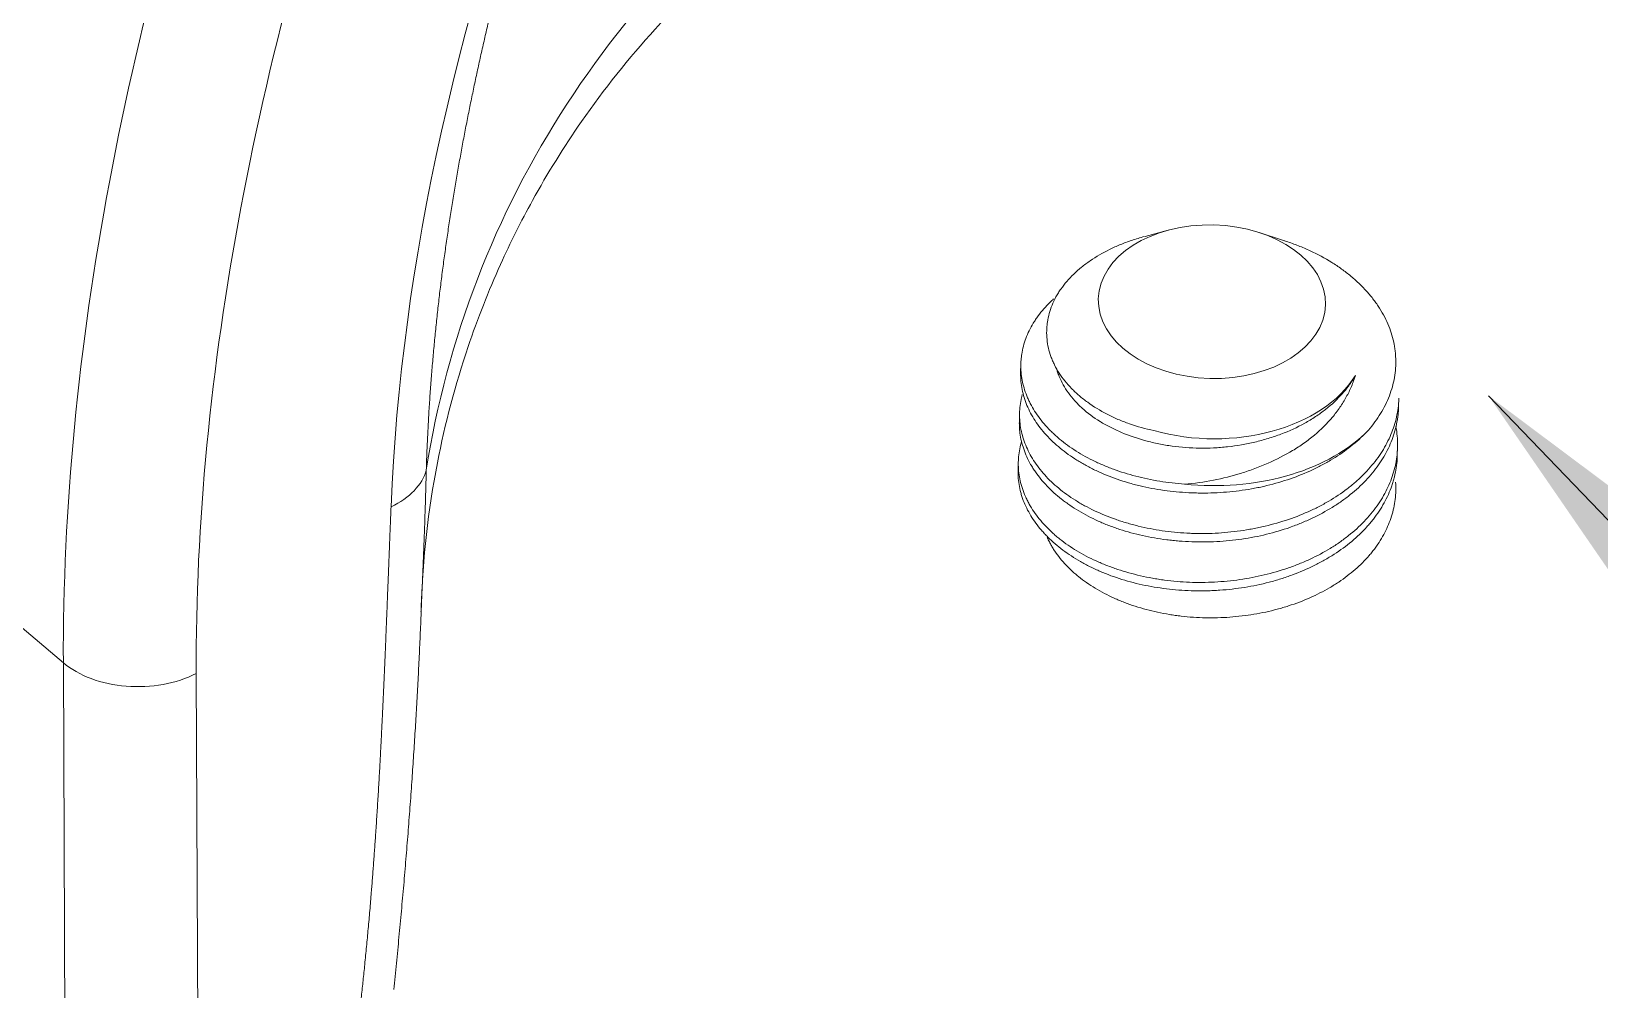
# Model space of a CAD drawing. Extents: x 10170 to 11010, y -16669 to -16075.
# Drawn here: x 10535.76 to 10547.35, y -16309.96 to -16302.88 of the extents above; entities that cross this region are included whole.
import ezdxf

# ---------------------------------------------------------------- set-up
doc = ezdxf.new("R2010")
doc.units = 0
doc.header["$MEASUREMENT"] = 0
doc.linetypes.add('HIDDEN2', pattern=[4.7625, 3.175, -1.5875])
doc.layers.get('0').update_dxf_attribs({"linetype": 'CONTINUOUS'})
doc.layers.add('1', color=4, linetype='HIDDEN2', lineweight=13)
doc.styles.add('ROMANS', font='Gulim.ttf')
doc.dimstyles.new('STANDARD$7', dxfattribs={"dimtxt": 3.5, "dimasz": 2.5, "dimexe": 0.3, "dimexo": 0.5, "dimgap": 0.8, "dimtad": 3, "dimlfac": 0.5, "dimdsep": 46, "dimtxsty": 'ROMANS', "dimcen": 0, "dimclrd": 2, "dimclre": 2, "dimclrt": 4, "dimadec": 0, "dimazin": 0, "dimtfac": 1, "dimtmove": 0, "dimatfit": 3, "dimfxl": 0, "dimtolj": 1, "dimarcsym": 0})

msp = doc.modelspace()

# ---------------------------------------------------------------- linework, layer by layer
at = {"layer": '1', "color": 1, "linetype": 'Continuous', "lineweight": 13}
for p, q in [((10535.9938, -16307.54118), (10524.83977, -16298.13214)), ((10536.16327, -16346.62485), (10535.9938, -16307.54118)), ((10536.97593, -16307.6202), (10537.1454, -16346.70387))]:
    msp.add_line(p, q, dxfattribs=at)
at = {"layer": '1', "color": 7, "linetype": 'Continuous', "lineweight": 18}
for p, q in [((10544.16193, -16304.34521), (10543.99047, -16304.39108)), ((10545.02106, -16304.423), (10544.8354, -16304.36279)), ((10543.07263, -16305.33325), (10543.071, -16305.3956)), ((10545.86534, -16305.64914), (10545.86696, -16305.58686)), ((10543.0632, -16305.69428), (10543.06158, -16305.75667)), ((10545.85591, -16306.01045), (10545.85753, -16305.94804)), ((10543.05377, -16306.05569), (10543.05215, -16306.11791))]:
    msp.add_line(p, q, dxfattribs=at)
at = {"layer": '1', "color": 1, "linetype": 'Continuous', "lineweight": 13}
for centre, major_axis, ratio, start_param, end_param in [((10553.69395, -16298.48959), (-14.44316, -17.12178), 0.59760843, 5.26953221, 5.67095794), ((10554.12296, -16298.85148), (13.99181, 16.58672), 0.59760843, 2.12793956, 2.52936529), ((10537.98751, -16306.02623), (-0.69942, 0.02844), 0.63532352, 2.25668342, 2.99714438), ((10536.54693, -16307.25831), (-0.69999, -0.00304), 0.65615933, 0.65683229, 2.22762862)]:
    msp.add_ellipse(centre, major_axis=major_axis, ratio=ratio, start_param=start_param, end_param=end_param, dxfattribs=at)
at = {"layer": '1', "color": 7, "linetype": 'Continuous', "lineweight": 18}
for centre, major_axis, ratio, start_param, end_param in [((10545.57241, -16307.03946), (-6.47129, -2.66878), 0.97590685, 4.90345905, 5.74860558), ((10544.47904, -16305.10581), (-1.15461, 0.03014), 0.67548695, 1.21335808, 2.76856671), ((10544.47433, -16305.2864), (1.39952, -0.03653), 0.67548695, 4.59317939, 5.68251253)]:
    msp.add_ellipse(centre, major_axis=major_axis, ratio=ratio, start_param=start_param, end_param=end_param, dxfattribs=at)
msp.add_ellipse((10544.4851, -16304.87362), major_axis=(-0.83971, 0.02192), ratio=0.67548695, dxfattribs=at)
at = {"layer": '1', "color": 1, "linetype": 'Continuous', "lineweight": 13}
msp.add_open_spline([(10538.41651, -16306.38812), (10538.48912, -16304.60252), (10538.91464, -16302.67464), (10539.6888, -16300.69583)], degree=3, dxfattribs=at)
at = {"layer": '1', "color": 7, "linetype": 'Continuous', "lineweight": 18}
for points, degree, knots in [([(10539.75211, -16300.68851), (10539.74682, -16300.70406), (10539.73623, -16300.73526), (10539.72044, -16300.78213), (10539.70466, -16300.82923), (10539.68891, -16300.87656), (10539.67318, -16300.9241), (10539.65748, -16300.97187), (10539.64181, -16301.01986), (10539.62617, -16301.06808), (10539.61057, -16301.11651), (10539.595, -16301.16517), (10539.57947, -16301.21405), (10539.56398, -16301.26315), (10539.54854, -16301.31247), (10539.53314, -16301.36202), (10539.51778, -16301.41178), (10539.50248, -16301.46176), (10539.48723, -16301.51196), (10539.47203, -16301.56239), (10539.45689, -16301.61303), (10539.44181, -16301.66389), (10539.42678, -16301.71497), (10539.41182, -16301.76626), (10539.39693, -16301.81778), (10539.38211, -16301.86951), (10539.36735, -16301.92145), (10539.35267, -16301.97362), (10539.33806, -16302.026), (10539.32353, -16302.07859), (10539.30908, -16302.1314), (10539.29472, -16302.18442), (10539.28044, -16302.23766), (10539.26624, -16302.29111), (10539.25214, -16302.34478), (10539.23813, -16302.39865), (10539.22422, -16302.45274), (10539.2104, -16302.50703), (10539.19669, -16302.56154), (10539.18308, -16302.61626), (10539.16958, -16302.67118), (10539.15619, -16302.72632), (10539.14291, -16302.78166), (10539.12974, -16302.83721), (10539.11669, -16302.89296), (10539.10376, -16302.94892), (10539.09096, -16303.00509), (10539.07828, -16303.06145), (10539.06574, -16303.11803), (10539.05332, -16303.1748), (10539.04104, -16303.23177), (10539.0289, -16303.28895), (10539.0169, -16303.34632), (10539.00504, -16303.4039), (10538.99334, -16303.46167), (10538.98178, -16303.51964), (10538.97038, -16303.57781), (10538.95913, -16303.63617), (10538.94804, -16303.69473), (10538.93712, -16303.75347), (10538.92636, -16303.81242), (10538.91577, -16303.87155), (10538.90536, -16303.93087), (10538.89512, -16303.99039), (10538.88506, -16304.05009), (10538.87519, -16304.10998), (10538.8655, -16304.17006), (10538.856, -16304.23032), (10538.84669, -16304.29076), (10538.83758, -16304.35139), (10538.82867, -16304.4122), (10538.81996, -16304.4732), (10538.81146, -16304.53437), (10538.80317, -16304.59572), (10538.79509, -16304.65725), (10538.78724, -16304.71895), (10538.7796, -16304.78083), (10538.77219, -16304.84289), (10538.765, -16304.90511), (10538.75805, -16304.96751), (10538.75133, -16305.03008), (10538.74486, -16305.09282), (10538.73863, -16305.15572), (10538.73264, -16305.21879), (10538.72691, -16305.28203), (10538.72143, -16305.34543), (10538.7162, -16305.40899), (10538.71125, -16305.47271), (10538.70655, -16305.53659), (10538.70213, -16305.60063), (10538.69799, -16305.66483), (10538.69412, -16305.72918), (10538.69053, -16305.79369), (10538.68723, -16305.85835), (10538.68422, -16305.92316), (10538.68152, -16305.98812), (10538.67908, -16306.05323), (10538.67772, -16306.09661), (10538.67704, -16306.11834)], 3, [0, 0, 0, 0, 0.00812484, 0.01629388, 0.0245072, 0.0327649, 0.04106708, 0.04941383, 0.05780524, 0.0662414, 0.07472242, 0.08324838, 0.0918194, 0.10043556, 0.10909696, 0.11780371, 0.12655592, 0.13535367, 0.14419708, 0.15308625, 0.16202129, 0.17100231, 0.18002942, 0.18910272, 0.19822234, 0.20738838, 0.21660097, 0.22586021, 0.23516624, 0.24451916, 0.25391912, 0.26336622, 0.2728606, 0.28240239, 0.29199172, 0.30162872, 0.31131353, 0.32104628, 0.33082713, 0.34065621, 0.35053367, 0.36045966, 0.37043433, 0.38045782, 0.39053032, 0.40065196, 0.41082291, 0.42104335, 0.43131343, 0.44163334, 0.45200324, 0.46242332, 0.47289376, 0.48341475, 0.49398648, 0.50460913, 0.51528292, 0.52600803, 0.53678468, 0.54761307, 0.55849342, 0.56942594, 0.58041087, 0.59144842, 0.60253883, 0.61368233, 0.62487916, 0.63612958, 0.64743382, 0.65879215, 0.67020482, 0.68167211, 0.69319428, 0.7047716, 0.71640437, 0.72809287, 0.73983739, 0.75163823, 0.7634957, 0.77541011, 0.78738178, 0.79941102, 0.81149817, 0.82364357, 0.83584756, 0.84811049, 0.86043271, 0.8728146, 0.88525651, 0.89775884, 0.91032196, 0.92294626, 0.93563216, 0.94838005, 0.96119035, 0.97406349, 0.98699989, 1, 1, 1, 1]), ([(10538.64007, -16307.13106), (10538.65118, -16306.77015), (10538.72324, -16306.12174), (10538.94802, -16305.27331), (10539.20249, -16304.62872), (10539.48054, -16304.07433), (10539.84863, -16303.482), (10540.39685, -16302.79483), (10541.18294, -16302.06387), (10541.82278, -16301.65284), (10542.19286, -16301.46335)], 3, [0, 0, 0, 0, 0.14979544, 0.27365272, 0.36524291, 0.44017464, 0.53835824, 0.66347703, 0.81738568, 1, 1, 1, 1]), ([(10544.056, -16305.82589), (10543.99339, -16305.81266), (10543.93324, -16305.79592), (10543.84669, -16305.76552), (10543.81844, -16305.75452), (10543.77701, -16305.73672), (10543.76333, -16305.73055), (10543.7365, -16305.71789), (10543.72334, -16305.71139), (10543.65876, -16305.67805), (10543.61099, -16305.64875), (10543.54507, -16305.60104), (10543.52405, -16305.5845), (10543.494, -16305.55873), (10543.48423, -16305.54998), (10543.46535, -16305.5323), (10543.45622, -16305.52336), (10543.41213, -16305.47818), (10543.38174, -16305.44046), (10543.34349, -16305.38145), (10543.33197, -16305.36137), (10543.31661, -16305.33061), (10543.3118, -16305.32024), (10543.3029, -16305.29947), (10543.2988, -16305.28906), (10543.28001, -16305.23686), (10543.2704, -16305.19466), (10543.26388, -16305.13084), (10543.26302, -16305.10948), (10543.26376, -16305.07732), (10543.26435, -16305.06656), (10543.26619, -16305.04517), (10543.26744, -16305.03453), (10543.27534, -16304.98158), (10543.28685, -16304.94004), (10543.31182, -16304.87893), (10543.32143, -16304.85876), (10543.33785, -16304.82881), (10543.34367, -16304.81886), (10543.35592, -16304.79916), (10543.36234, -16304.78942), (10543.3959, -16304.74134), (10543.42741, -16304.70471), (10543.48141, -16304.65254), (10543.50054, -16304.63561), (10543.53092, -16304.61093), (10543.54133, -16304.60283), (10543.56273, -16304.58687), (10543.57369, -16304.57903), (10543.62946, -16304.54077), (10543.67745, -16304.51293), (10543.75432, -16304.47523), (10543.78076, -16304.46334), (10543.82167, -16304.44653), (10543.83551, -16304.44111), (10543.86363, -16304.4306), (10543.87792, -16304.42551), (10543.92313, -16304.41021), (10543.95447, -16304.40073), (10543.98635, -16304.39218)], 3, [0, 0, 0, 0, 0.06879944, 0.06879944, 0.10319916, 0.10319916, 0.12039903, 0.12039903, 0.13759889, 0.13759889, 0.20639833, 0.20639833, 0.24079805, 0.24079805, 0.25799791, 0.25799791, 0.27519777, 0.27519777, 0.34399721, 0.34399721, 0.37839694, 0.37839694, 0.3955968, 0.3955968, 0.41279666, 0.41279666, 0.4815961, 0.4815961, 0.51599582, 0.51599582, 0.53319568, 0.53319568, 0.55039554, 0.55039554, 0.61919499, 0.61919499, 0.65359471, 0.65359471, 0.67079457, 0.67079457, 0.68799443, 0.68799443, 0.75679387, 0.75679387, 0.79119359, 0.79119359, 0.80839345, 0.80839345, 0.82559332, 0.82559332, 0.89439276, 0.89439276, 0.92879248, 0.92879248, 0.94599234, 0.94599234, 0.9631922, 0.9631922, 1, 1, 1, 1]), ([(10545.02362, -16304.42383), (10545.02752, -16304.4251), (10545.03141, -16304.42638), (10545.05048, -16304.43271), (10545.06556, -16304.43795), (10545.09555, -16304.44884), (10545.11048, -16304.4545), (10545.1547, -16304.472), (10545.18342, -16304.48434), (10545.26735, -16304.52332), (10545.32037, -16304.55192), (10545.39559, -16304.59877), (10545.41994, -16304.61504), (10545.45536, -16304.64047), (10545.467, -16304.64913), (10545.48975, -16304.66667), (10545.50088, -16304.67556), (10545.55523, -16304.72058), (10545.59472, -16304.75843), (10545.64808, -16304.81791), (10545.66488, -16304.8382), (10545.68858, -16304.86931), (10545.69623, -16304.87979), (10545.71102, -16304.90099), (10545.71817, -16304.91173), (10545.75239, -16304.96563), (10545.77496, -16305.00952), (10545.81082, -16305.09877), (10545.82413, -16305.14415), (10545.83493, -16305.20191), (10545.8368, -16305.21354), (10545.83994, -16305.2368), (10545.84372, -16305.27163), (10545.84481, -16305.30632), (10545.84349, -16305.37553), (10545.83796, -16305.42143), (10545.82264, -16305.48995), (10545.81636, -16305.51275), (10545.80139, -16305.55819), (10545.79279, -16305.58056), (10545.76373, -16305.64669), (10545.74004, -16305.68944), (10545.68404, -16305.77221), (10545.6517, -16305.81221), (10545.61493, -16305.85085)], 3, [0, 0, 0, 0, 0.00530506, 0.00530506, 0.02602787, 0.02602787, 0.04675069, 0.04675069, 0.08819631, 0.08819631, 0.17108755, 0.17108755, 0.21253318, 0.21253318, 0.23325599, 0.23325599, 0.2539788, 0.2539788, 0.33687004, 0.33687004, 0.37831566, 0.37831566, 0.39903848, 0.39903848, 0.41976129, 0.41976129, 0.50265253, 0.50265253, 0.58554378, 0.58554378, 0.60626659, 0.60626659, 0.6269894, 0.66843502, 0.66843502, 0.75132627, 0.75132627, 0.79277189, 0.79277189, 0.83421751, 0.83421751, 0.91710876, 0.91710876, 1, 1, 1, 1]), ([(10543.31467, -16304.85353), (10543.30625, -16304.86113), (10543.29804, -16304.86882), (10543.25689, -16304.9088), (10543.22716, -16304.94264), (10543.19439, -16304.98708), (10543.18806, -16304.99608), (10543.17592, -16305.01415), (10543.15849, -16305.04142), (10543.14334, -16305.06913), (10543.11603, -16305.12513), (10543.10179, -16305.1632), (10543.08645, -16305.22133), (10543.08233, -16305.24088), (10543.07771, -16305.27046), (10543.07642, -16305.28038), (10543.07438, -16305.30017), (10543.07363, -16305.31005), (10543.07116, -16305.35938), (10543.07554, -16305.43787), (10543.09619, -16305.51555), (10543.11434, -16305.5639), (10543.11825, -16305.57357), (10543.12654, -16305.59281), (10543.13093, -16305.60236), (10543.14482, -16305.63083), (10543.15504, -16305.64957), (10543.18849, -16305.70499), (10543.21454, -16305.7409), (10543.25924, -16305.79308), (10543.27508, -16305.81019), (10543.30028, -16305.83541), (10543.30894, -16305.84376), (10543.32668, -16305.86024), (10543.33574, -16305.86836), (10543.382, -16305.90833), (10543.46206, -16305.9684), (10543.55393, -16306.02079), (10543.62739, -16306.05716), (10543.6527, -16306.06882), (10543.70415, -16306.09083), (10543.73035, -16306.10123), (10543.81036, -16306.13063), (10543.86556, -16306.1479), (10543.95116, -16306.17019), (10543.98016, -16306.17702), (10544.03912, -16306.18941), (10544.06915, -16306.19499), (10544.15979, -16306.2096), (10544.22113, -16306.21657), (10544.28338, -16306.22071)], 3, [0, 0, 0, 0, 0.01587703, 0.01587703, 0.08148523, 0.08148523, 0.09788728, 0.09788728, 0.11428933, 0.14709343, 0.14709343, 0.21270162, 0.21270162, 0.24550572, 0.24550572, 0.26190777, 0.26190777, 0.27830982, 0.27830982, 0.34391802, 0.40952622, 0.40952622, 0.42592827, 0.42592827, 0.44233032, 0.44233032, 0.47513442, 0.47513442, 0.54074261, 0.54074261, 0.57354671, 0.57354671, 0.58994876, 0.58994876, 0.60635081, 0.60635081, 0.67195901, 0.73756721, 0.73756721, 0.77037131, 0.77037131, 0.80317541, 0.80317541, 0.8687836, 0.8687836, 0.9015877, 0.9015877, 0.9343918, 0.9343918, 1, 1, 1, 1]), ([(10545.61493, -16305.85085), (10545.57848, -16305.88736), (10545.53902, -16305.92173), (10545.45434, -16305.98652), (10545.40911, -16306.01695), (10545.33688, -16306.05965), (10545.31207, -16306.07339), (10545.27373, -16306.09326), (10545.2608, -16306.09973), (10545.23474, -16306.11235), (10545.22159, -16306.11849), (10545.15531, -16306.14842), (10545.10049, -16306.16983), (10544.98734, -16306.20761), (10544.929, -16306.22397), (10544.85379, -16306.24107), (10544.83864, -16306.24432), (10544.80834, -16306.25044), (10544.7628, -16306.25907), (10544.71701, -16306.26607), (10544.6251, -16306.27798), (10544.56338, -16306.28315), (10544.47014, -16306.28681), (10544.43894, -16306.28734), (10544.39199, -16306.2871), (10544.37629, -16306.28684), (10544.34508, -16306.28598), (10544.32953, -16306.28538), (10544.25209, -16306.28154), (10544.13009, -16306.27001), (10544.01183, -16306.24794), (10543.93911, -16306.23069), (10543.92461, -16306.22706), (10543.89591, -16306.21949), (10543.85328, -16306.20769), (10543.81192, -16306.1945), (10543.73086, -16306.1663), (10543.67901, -16306.1451), (10543.60458, -16306.10981), (10543.58032, -16306.09747), (10543.54479, -16306.07808), (10543.53307, -16306.07146), (10543.51003, -16306.05799), (10543.49872, -16306.05115), (10543.44321, -16306.01641), (10543.36096, -16305.95747), (10543.29158, -16305.89214), (10543.2445, -16305.84068), (10543.22962, -16305.82307), (10543.20196, -16305.78755), (10543.18912, -16305.76956), (10543.15355, -16305.71495), (10543.13372, -16305.67765), (10543.10982, -16305.62032), (10543.10283, -16305.60098), (10543.09084, -16305.56186), (10543.08584, -16305.54203), (10543.07407, -16305.48274), (10543.07015, -16305.44036), (10543.07093, -16305.39814), (10543.07101, -16305.39523)], 3, [0, 0, 0, 0, 0.05242738, 0.05242738, 0.10485477, 0.10485477, 0.13106846, 0.13106846, 0.14417531, 0.14417531, 0.15728215, 0.15728215, 0.20970954, 0.20970954, 0.26213692, 0.26213692, 0.27524377, 0.27524377, 0.28835061, 0.31456431, 0.31456431, 0.36699169, 0.36699169, 0.39320538, 0.39320538, 0.40631223, 0.40631223, 0.41941908, 0.41941908, 0.47184646, 0.52427384, 0.52427384, 0.53738069, 0.53738069, 0.55048754, 0.57670123, 0.57670123, 0.62912861, 0.62912861, 0.6553423, 0.6553423, 0.66844915, 0.66844915, 0.681556, 0.681556, 0.73398338, 0.78641077, 0.78641077, 0.81262446, 0.81262446, 0.83883815, 0.83883815, 0.89126553, 0.89126553, 0.91747923, 0.91747923, 0.94369292, 0.94369292, 0.9961203, 1, 1, 1, 1]), ([(10545.54683, -16305.4181), (10545.53373, -16305.44098), (10545.51922, -16305.46348), (10545.49529, -16305.49669), (10545.48694, -16305.50768), (10545.46953, -16305.52946), (10545.46046, -16305.54025), (10545.41372, -16305.59319), (10545.37161, -16305.63278), (10545.30151, -16305.68801), (10545.27698, -16305.70573), (10545.23841, -16305.73124), (10545.22523, -16305.73958), (10545.19839, -16305.75583), (10545.18476, -16305.76371), (10545.11567, -16305.80193), (10545.05729, -16305.82875), (10544.96513, -16305.86359), (10544.93364, -16305.8743), (10544.88522, -16305.88901), (10544.86887, -16305.89369), (10544.83609, -16305.90251), (10544.81963, -16305.90667), (10544.73698, -16305.92618), (10544.66971, -16305.9378), (10544.56708, -16305.94913), (10544.53256, -16305.95189), (10544.46302, -16305.95527), (10544.42849, -16305.95588), (10544.32556, -16305.95456), (10544.25784, -16305.9495), (10544.17433, -16305.93804), (10544.15768, -16305.93549), (10544.12451, -16305.92988), (10544.10795, -16305.9268), (10544.05891, -16305.91688), (10544.02696, -16305.90933), (10543.93324, -16305.88404), (10543.87361, -16305.86371), (10543.80271, -16305.83389), (10543.78871, -16305.8277), (10543.76108, -16305.81486), (10543.74753, -16305.80824), (10543.70777, -16305.78788), (10543.68241, -16305.77359), (10543.60969, -16305.7286), (10543.56566, -16305.69581), (10543.51634, -16305.65129), (10543.50674, -16305.64218), (10543.48828, -16305.62376), (10543.46167, -16305.5958), (10543.43826, -16305.56692), (10543.39564, -16305.50802), (10543.37278, -16305.46723), (10543.35142, -16305.41452), (10543.34752, -16305.40391), (10543.34148, -16305.38559), (10543.33914, -16305.37787), (10543.337, -16305.37014)], 3, [0, 0, 0, 0, 0.03464523, 0.03464523, 0.05196784, 0.05196784, 0.06929046, 0.06929046, 0.13858091, 0.13858091, 0.17322614, 0.17322614, 0.19054876, 0.19054876, 0.20787137, 0.20787137, 0.27716183, 0.27716183, 0.31180706, 0.31180706, 0.32912967, 0.32912967, 0.34645229, 0.34645229, 0.41574274, 0.41574274, 0.45038797, 0.45038797, 0.4850332, 0.4850332, 0.55432366, 0.55432366, 0.57164627, 0.57164627, 0.58896888, 0.58896888, 0.62361411, 0.62361411, 0.69290457, 0.69290457, 0.71022718, 0.71022718, 0.7275498, 0.7275498, 0.76219503, 0.76219503, 0.83148548, 0.83148548, 0.8488081, 0.8488081, 0.86613071, 0.90077594, 0.90077594, 0.9700664, 0.9700664, 0.98738901, 0.98738901, 1, 1, 1, 1]), ([(10544.28338, -16306.22071), (10544.35518, -16306.21532), (10544.42602, -16306.20589), (10544.56582, -16306.1791), (10544.63478, -16306.16173), (10544.71981, -16306.13512), (10544.73678, -16306.12955), (10544.77032, -16306.11801), (10544.78692, -16306.11204), (10544.83625, -16306.09353), (10544.8685, -16306.08044), (10544.96335, -16306.03888), (10545.02402, -16306.00806), (10545.09621, -16305.96473), (10545.11048, -16305.95582), (10545.13859, -16305.93751), (10545.17985, -16305.90951), (10545.21843, -16305.87984), (10545.29203, -16305.81824), (10545.33637, -16305.77416), (10545.38573, -16305.71511), (10545.3953, -16305.7031), (10545.41382, -16305.67869), (10545.42279, -16305.66626), (10545.44852, -16305.62871), (10545.46419, -16305.60326), (10545.49265, -16305.5516), (10545.50546, -16305.5254), (10545.52831, -16305.47232), (10545.53833, -16305.44543), (10545.54683, -16305.4181)], 3, [0, 0, 0, 0, 0.125, 0.125, 0.25, 0.25, 0.28125, 0.28125, 0.3125, 0.3125, 0.375, 0.375, 0.5, 0.5, 0.53125, 0.53125, 0.5625, 0.625, 0.625, 0.75, 0.75, 0.78125, 0.78125, 0.8125, 0.8125, 0.875, 0.875, 0.9375, 0.9375, 1, 1, 1, 1]), ([(10543.08343, -16305.55831), (10543.08133, -16305.56601), (10543.07939, -16305.57371), (10543.06866, -16305.62036), (10543.06384, -16305.65946), (10543.06237, -16305.73792), (10543.06573, -16305.77729), (10543.08096, -16305.85632), (10543.09266, -16305.8951), (10543.12389, -16305.97134), (10543.14343, -16306.00884), (10543.1787, -16306.06402), (10543.19146, -16306.08223), (10543.21901, -16306.11826), (10543.23369, -16306.13592), (10543.28022, -16306.18762), (10543.31461, -16306.22048), (10543.39, -16306.28292), (10543.431, -16306.31251), (10543.48655, -16306.34735), (10543.49787, -16306.35421), (10543.52077, -16306.3676), (10543.55556, -16306.38726), (10543.5917, -16306.40563), (10543.66572, -16306.44069), (10543.7174, -16306.46183), (10543.79846, -16306.49026), (10543.82608, -16306.49919), (10543.8684, -16306.51174), (10543.88267, -16306.51578), (10543.91131, -16306.52352), (10543.9257, -16306.52722), (10543.99798, -16306.5449), (10544.11586, -16306.56788), (10544.23806, -16306.58016), (10544.31583, -16306.5843), (10544.33148, -16306.58496), (10544.36271, -16306.5859), (10544.4095, -16306.58676), (10544.45613, -16306.58602), (10544.54917, -16306.58243), (10544.6109, -16306.57723), (10544.70308, -16306.56524), (10544.73373, -16306.56055), (10544.7796, -16306.55244), (10544.7949, -16306.54955), (10544.8253, -16306.54346), (10544.8404, -16306.54025), (10544.91535, -16306.52342), (10544.97366, -16306.50745), (10545.08705, -16306.47044), (10545.14213, -16306.4494), (10545.20888, -16306.41973), (10545.22215, -16306.41362), (10545.24838, -16306.40109), (10545.28718, -16306.38189), (10545.32438, -16306.36148), (10545.39668, -16306.31906), (10545.44209, -16306.28865), (10545.50602, -16306.23985), (10545.52663, -16306.22305), (10545.56641, -16306.18836), (10545.58564, -16306.17042), (10545.64034, -16306.11574), (10545.67309, -16306.07795), (10545.73139, -16305.99988), (10545.75694, -16305.9596), (10545.78969, -16305.8971), (10545.79971, -16305.87584), (10545.81759, -16305.83318), (10545.82549, -16305.81173), (10545.84613, -16305.74701), (10545.85581, -16305.70336), (10545.86424, -16305.63709), (10545.86604, -16305.61487), (10545.86686, -16305.59045), (10545.86692, -16305.58839), (10545.86697, -16305.58633)], 3, [0, 0, 0, 0, 0.00800205, 0.00800205, 0.04841589, 0.04841589, 0.08882973, 0.08882973, 0.12924357, 0.12924357, 0.16965741, 0.16965741, 0.18986433, 0.18986433, 0.21007125, 0.21007125, 0.25048509, 0.25048509, 0.29089893, 0.29089893, 0.30100239, 0.30100239, 0.31110585, 0.33131277, 0.33131277, 0.37172661, 0.37172661, 0.39193354, 0.39193354, 0.402037, 0.402037, 0.41214046, 0.41214046, 0.4525543, 0.49296814, 0.49296814, 0.5030716, 0.5030716, 0.51317506, 0.53338198, 0.53338198, 0.57379582, 0.57379582, 0.59400274, 0.59400274, 0.6041062, 0.6041062, 0.61420966, 0.61420966, 0.6546235, 0.6546235, 0.69503734, 0.69503734, 0.7051408, 0.7051408, 0.71524426, 0.73545118, 0.73545118, 0.77586502, 0.77586502, 0.79607194, 0.79607194, 0.81627886, 0.81627886, 0.8566927, 0.8566927, 0.89710654, 0.89710654, 0.91731346, 0.91731346, 0.93752038, 0.93752038, 0.97793422, 0.97793422, 0.99814114, 0.99814114, 1, 1, 1, 1]), ([(10545.86531, -16305.65015), (10545.8649, -16305.66511), (10545.86401, -16305.6801), (10545.86164, -16305.7063), (10545.86036, -16305.71751), (10545.85729, -16305.73979), (10545.85191, -16305.77308), (10545.84425, -16305.80597), (10545.82594, -16305.87121), (10545.80977, -16305.914), (10545.7795, -16305.97711), (10545.76841, -16305.99796), (10545.75023, -16306.02895), (10545.74391, -16306.03925), (10545.73082, -16306.05962), (10545.72405, -16306.0697), (10545.68912, -16306.11955), (10545.6577, -16306.1577), (10545.58804, -16306.23077), (10545.54981, -16306.2657), (10545.49763, -16306.30738), (10545.48696, -16306.31563), (10545.46526, -16306.33186), (10545.43224, -16306.35577), (10545.39779, -16306.37839), (10545.32703, -16306.42198), (10545.27738, -16306.44883), (10545.19919, -16306.48582), (10545.17251, -16306.4976), (10545.11787, -16306.52002), (10545.08985, -16306.53068), (10545.0051, -16306.56049), (10544.94733, -16306.57762), (10544.8293, -16306.60643), (10544.76903, -16306.6181), (10544.67671, -16306.6315), (10544.64553, -16306.63529), (10544.58337, -16306.64141), (10544.55233, -16306.64376), (10544.45928, -16306.64872), (10544.39736, -16306.64927), (10544.30467, -16306.64604), (10544.2738, -16306.64428), (10544.22755, -16306.64061), (10544.21213, -16306.63921), (10544.18133, -16306.63607), (10544.16597, -16306.63433), (10544.08975, -16306.6248), (10543.97082, -16306.60432), (10543.85774, -16306.57356), (10543.78893, -16306.55097), (10543.77526, -16306.54628), (10543.74812, -16306.53657), (10543.73464, -16306.53154), (10543.69481, -16306.51606), (10543.66894, -16306.50518), (10543.59333, -16306.47096), (10543.54559, -16306.44602), (10543.47797, -16306.40556), (10543.4561, -16306.39157), (10543.42431, -16306.36981), (10543.41388, -16306.36243), (10543.39337, -16306.34741), (10543.38327, -16306.33976), (10543.33403, -16306.30114), (10543.26253, -16306.23664), (10543.20514, -16306.16693), (10543.17377, -16306.12166), (10543.16772, -16306.11252), (10543.15608, -16306.09406), (10543.15048, -16306.08473), (10543.13448, -16306.05664), (10543.12485, -16306.03776), (10543.09902, -16305.9807), (10543.08585, -16305.94208), (10543.07214, -16305.88344), (10543.06858, -16305.86378), (10543.06478, -16305.83412), (10543.06376, -16305.8242), (10543.06226, -16305.80432), (10543.06176, -16305.79434), (10543.06133, -16305.77536), (10543.06133, -16305.76638), (10543.06155, -16305.75742)], 3, [0, 0, 0, 0, 0.01426014, 0.01426014, 0.02487044, 0.02487044, 0.03548075, 0.05670135, 0.05670135, 0.09914257, 0.09914257, 0.12036318, 0.12036318, 0.13097348, 0.13097348, 0.14158379, 0.14158379, 0.184025, 0.184025, 0.22646622, 0.22646622, 0.23707653, 0.23707653, 0.24768683, 0.26890744, 0.26890744, 0.31134865, 0.31134865, 0.33256926, 0.33256926, 0.35378987, 0.35378987, 0.39623109, 0.39623109, 0.4386723, 0.4386723, 0.45989291, 0.45989291, 0.48111352, 0.48111352, 0.52355474, 0.52355474, 0.54477535, 0.54477535, 0.55538565, 0.55538565, 0.56599595, 0.56599595, 0.60843717, 0.65087839, 0.65087839, 0.66148869, 0.66148869, 0.672099, 0.672099, 0.6933196, 0.6933196, 0.73576082, 0.73576082, 0.75698143, 0.75698143, 0.76759173, 0.76759173, 0.77820204, 0.77820204, 0.82064325, 0.86308447, 0.86308447, 0.87369477, 0.87369477, 0.88430508, 0.88430508, 0.90552569, 0.90552569, 0.9479669, 0.9479669, 0.96918751, 0.96918751, 0.97979782, 0.97979782, 0.99040812, 0.99040812, 1, 1, 1, 1]), ([(10543.07777, -16305.90629), (10543.07248, -16305.92406), (10543.06805, -16305.94194), (10543.06062, -16305.9794), (10543.05777, -16305.99899), (10543.05505, -16306.02857), (10543.0544, -16306.03846), (10543.05362, -16306.05831), (10543.0535, -16306.06826), (10543.05418, -16306.11779), (10543.06362, -16306.19624), (10543.0892, -16306.27326), (10543.11035, -16306.32102), (10543.11484, -16306.33055), (10543.12434, -16306.34958), (10543.12936, -16306.35908), (10543.14509, -16306.38731), (10543.15652, -16306.40583), (10543.19354, -16306.46046), (10543.22186, -16306.49566), (10543.26977, -16306.54652), (10543.28664, -16306.56315), (10543.31334, -16306.58758), (10543.32247, -16306.59564), (10543.3412, -16306.61159), (10543.35081, -16306.6195), (10543.39975, -16306.65831), (10543.48376, -16306.7162), (10543.57883, -16306.76597), (10543.64176, -16306.79452), (10543.65452, -16306.8001), (10543.68041, -16306.81101), (10543.69355, -16306.81635), (10543.73333, -16306.83188), (10543.76026, -16306.84161), (10543.8423, -16306.86896), (10543.89862, -16306.88476), (10543.98553, -16306.90472), (10544.01491, -16306.91074), (10544.05958, -16306.91881), (10544.07458, -16306.92133), (10544.10477, -16306.92605), (10544.12, -16306.92825), (10544.19641, -16306.93836), (10544.25782, -16306.94358), (10544.38118, -16306.9484), (10544.44314, -16306.948), (10544.53647, -16306.94314), (10544.56766, -16306.9408), (10544.63016, -16306.93466), (10544.66112, -16306.9309), (10544.75318, -16306.91759), (10544.81344, -16306.90604), (10544.93179, -16306.87775), (10544.98987, -16306.86102), (10545.06104, -16306.83659), (10545.07516, -16306.83154), (10545.10307, -16306.82117), (10545.14447, -16306.80516), (10545.18454, -16306.78783), (10545.2629, -16306.75142), (10545.31279, -16306.72481), (10545.38409, -16306.68129), (10545.40726, -16306.66619), (10545.4411, -16306.64261), (10545.45221, -16306.6346), (10545.47398, -16306.61839), (10545.48465, -16306.61017), (10545.53693, -16306.56858), (10545.57538, -16306.5336), (10545.64565, -16306.46036), (10545.67747, -16306.42211), (10545.71295, -16306.37225), (10545.71983, -16306.36217), (10545.73307, -16306.34194), (10545.75215, -16306.31144), (10545.76899, -16306.2805), (10545.79969, -16306.218), (10545.81622, -16306.17551), (10545.83508, -16306.11043), (10545.84037, -16306.08852), (10545.84678, -16306.05529), (10545.84867, -16306.04413), (10545.8519, -16306.02186), (10545.85325, -16306.01072), (10545.85871, -16305.95506), (10545.859, -16305.8871), (10545.84977, -16305.81927), (10545.84543, -16305.79586)], 3, [0, 0, 0, 0, 0.01777608, 0.01777608, 0.03701424, 0.03701424, 0.04663333, 0.04663333, 0.05625241, 0.05625241, 0.09472875, 0.13320509, 0.13320509, 0.14282417, 0.14282417, 0.15244325, 0.15244325, 0.17168142, 0.17168142, 0.21015776, 0.21015776, 0.22939593, 0.22939593, 0.23901501, 0.23901501, 0.2486341, 0.2486341, 0.28711043, 0.32558677, 0.32558677, 0.33520585, 0.33520585, 0.34482494, 0.34482494, 0.36406311, 0.36406311, 0.40253944, 0.40253944, 0.42177761, 0.42177761, 0.4313967, 0.4313967, 0.44101578, 0.44101578, 0.47949212, 0.47949212, 0.51796845, 0.51796845, 0.53720662, 0.53720662, 0.55644479, 0.55644479, 0.59492113, 0.59492113, 0.63339746, 0.63339746, 0.64301655, 0.64301655, 0.65263563, 0.6718738, 0.6718738, 0.71035014, 0.71035014, 0.7295883, 0.7295883, 0.73920739, 0.73920739, 0.74882647, 0.74882647, 0.78730281, 0.78730281, 0.82577915, 0.82577915, 0.83539823, 0.83539823, 0.84501731, 0.86425548, 0.86425548, 0.90273182, 0.90273182, 0.92196999, 0.92196999, 0.93158907, 0.93158907, 0.94120816, 0.94120816, 0.97968449, 1, 1, 1, 1]), ([(10545.85592, -16306.00983), (10545.85571, -16306.01816), (10545.85345, -16306.07074), (10545.84542, -16306.12313), (10545.83176, -16306.1781), (10545.82876, -16306.18909), (10545.82223, -16306.21105), (10545.81871, -16306.222), (10545.80742, -16306.25459), (10545.79892, -16306.27603), (10545.77053, -16306.33954), (10545.74779, -16306.38079), (10545.70797, -16306.44093), (10545.69374, -16306.4607), (10545.67094, -16306.48989), (10545.6631, -16306.49954), (10545.64692, -16306.51871), (10545.63858, -16306.52822), (10545.59598, -16306.57504), (10545.52147, -16306.64596), (10545.4347, -16306.70946), (10545.37656, -16306.74685), (10545.36473, -16306.75421), (10545.34069, -16306.76871), (10545.32845, -16306.77584), (10545.29139, -16306.79676), (10545.26617, -16306.81007), (10545.18899, -16306.84819), (10545.13551, -16306.87118), (10545.0523, -16306.90203), (10545.02406, -16306.9117), (10544.98094, -16306.92527), (10544.96643, -16306.92964), (10544.93717, -16306.93805), (10544.92238, -16306.94211), (10544.84822, -16306.96146), (10544.78817, -16306.97399), (10544.66664, -16306.99349), (10544.60517, -16307.00047), (10544.52744, -16307.00577), (10544.51185, -16307.00666), (10544.48058, -16307.00809), (10544.46487, -16307.00864), (10544.41781, -16307.00974), (10544.38661, -16307.00977), (10544.29353, -16307.00783), (10544.23215, -16307.00382), (10544.1411, -16306.99382), (10544.11092, -16306.98981), (10544.0509, -16306.98044), (10544.02104, -16306.97507), (10543.93213, -16306.95688), (10543.87491, -16306.94223), (10543.76439, -16306.90797), (10543.7111, -16306.88832), (10543.63416, -16306.85518), (10543.60902, -16306.84352), (10543.55975, -16306.81896), (10543.53588, -16306.80618), (10543.46665, -16306.76651), (10543.42359, -16306.73824), (10543.34357, -16306.67824), (10543.30661, -16306.6465), (10543.26435, -16306.60458), (10543.25612, -16306.5961), (10543.24016, -16306.57904), (10543.21696, -16306.55325), (10543.19592, -16306.52689), (10543.1567, -16306.4734), (10543.13433, -16306.43672), (10543.10651, -16306.38007), (10543.09819, -16306.36091), (10543.08719, -16306.33177), (10543.08377, -16306.32199), (10543.07748, -16306.30243), (10543.07459, -16306.29265), (10543.06148, -16306.24367), (10543.05258, -16306.18847), (10543.05173, -16306.13317), (10543.05216, -16306.11725)], 3, [0, 0, 0, 0, 0.00796883, 0.05035608, 0.05035608, 0.06095289, 0.06095289, 0.0715497, 0.0715497, 0.09274333, 0.09274333, 0.13513058, 0.13513058, 0.15632421, 0.15632421, 0.16692102, 0.16692102, 0.17751784, 0.17751784, 0.21990509, 0.26229234, 0.26229234, 0.27288915, 0.27288915, 0.28348597, 0.28348597, 0.30467959, 0.30467959, 0.34706684, 0.34706684, 0.36826047, 0.36826047, 0.37885728, 0.37885728, 0.3894541, 0.3894541, 0.43184135, 0.43184135, 0.4742286, 0.4742286, 0.48482542, 0.48482542, 0.49542223, 0.49542223, 0.51661585, 0.51661585, 0.55900311, 0.55900311, 0.58019673, 0.58019673, 0.60139036, 0.60139036, 0.64377761, 0.64377761, 0.68616486, 0.68616486, 0.70735849, 0.70735849, 0.72855212, 0.72855212, 0.77093937, 0.77093937, 0.81332662, 0.81332662, 0.82392343, 0.82392343, 0.83452025, 0.85571387, 0.85571387, 0.89810113, 0.89810113, 0.91929475, 0.91929475, 0.92989157, 0.92989157, 0.94048838, 0.94048838, 0.98287563, 1, 1, 1, 1]), ([(10538.67704, -16306.11834), (10538.67626, -16306.14854), (10538.67471, -16306.20853), (10538.67217, -16306.29785), (10538.6695, -16306.38594), (10538.66669, -16306.47281), (10538.66375, -16306.55845), (10538.66067, -16306.64289), (10538.65746, -16306.72612), (10538.65412, -16306.80815), (10538.65065, -16306.889), (10538.64706, -16306.96868), (10538.64334, -16307.04718), (10538.64015, -16307.11141), (10538.6382, -16307.14947), (10538.63756, -16307.16176)], 3, [0, 0, 0, 0, 0.08653303, 0.17192591, 0.2561852, 0.33931736, 0.42132876, 0.50222569, 0.58201436, 0.66070089, 0.73829133, 0.81479162, 0.89020768, 0.96454531, 1, 1, 1, 1]), ([(10543.26786, -16306.61556), (10543.27263, -16306.62638), (10543.27777, -16306.63717), (10543.28809, -16306.6573), (10543.29316, -16306.66663), (10543.30378, -16306.6851), (10543.32045, -16306.71254), (10543.33929, -16306.73923), (10543.37978, -16306.79162), (10543.41053, -16306.82523), (10543.45365, -16306.86554), (10543.46251, -16306.87351), (10543.48072, -16306.88929), (10543.49006, -16306.8971), (10543.51861, -16306.92007), (10543.53837, -16306.93486), (10543.59982, -16306.97767), (10543.64363, -16307.00415), (10543.71366, -16307.04079), (10543.73772, -16307.05248), (10543.77493, -16307.06924), (10543.78754, -16307.0747), (10543.81303, -16307.08532), (10543.82589, -16307.09046), (10543.89073, -16307.11536), (10543.94434, -16307.13268), (10544.05486, -16307.16224), (10544.11178, -16307.17449), (10544.18502, -16307.1865), (10544.19978, -16307.18873), (10544.22929, -16307.19284), (10544.27361, -16307.19847), (10544.31811, -16307.20252), (10544.40736, -16307.20856), (10544.46718, -16307.20983), (10544.55738, -16307.20757), (10544.58756, -16307.20611), (10544.64798, -16307.20177), (10544.67792, -16307.19891), (10544.76697, -16307.18831), (10544.8253, -16307.17857), (10544.91123, -16307.15997), (10544.93961, -16307.15311), (10544.9818, -16307.1418), (10544.9958, -16307.13786), (10545.02367, -16307.12965), (10545.03755, -16307.12536), (10545.10642, -16307.10314), (10545.15922, -16307.08301), (10545.26043, -16307.03822), (10545.30885, -16307.01356), (10545.36661, -16306.97984), (10545.37803, -16306.97295), (10545.40057, -16306.95889), (10545.41173, -16306.95169), (10545.44457, -16306.92979), (10545.46565, -16306.91476), (10545.52654, -16306.86841), (10545.56397, -16306.83585), (10545.6154, -16306.78454), (10545.63175, -16306.76702), (10545.65507, -16306.74013), (10545.66264, -16306.73106), (10545.67736, -16306.7127), (10545.68454, -16306.70341), (10545.71922, -16306.65656), (10545.74306, -16306.61823), (10545.78338, -16306.53983), (10545.79986, -16306.49977), (10545.81905, -16306.43834), (10545.82452, -16306.41762), (10545.83357, -16306.37578), (10545.83711, -16306.3548), (10545.84484, -16306.29171), (10545.84613, -16306.24943), (10545.84351, -16306.20693)], 3, [0, 0, 0, 0, 0.0134824, 0.0134824, 0.02522666, 0.02522666, 0.03697092, 0.06045943, 0.06045943, 0.10743646, 0.10743646, 0.11918072, 0.11918072, 0.13092498, 0.13092498, 0.15441349, 0.15441349, 0.20139052, 0.20139052, 0.22487903, 0.22487903, 0.23662329, 0.23662329, 0.24836755, 0.24836755, 0.29534457, 0.29534457, 0.3423216, 0.3423216, 0.35406586, 0.35406586, 0.36581012, 0.38929863, 0.38929863, 0.43627566, 0.43627566, 0.45976417, 0.45976417, 0.48325269, 0.48325269, 0.53022972, 0.53022972, 0.55371823, 0.55371823, 0.56546249, 0.56546249, 0.57720674, 0.57720674, 0.62418377, 0.62418377, 0.6711608, 0.6711608, 0.68290506, 0.68290506, 0.69464932, 0.69464932, 0.71813783, 0.71813783, 0.76511486, 0.76511486, 0.78860337, 0.78860337, 0.80034763, 0.80034763, 0.81209189, 0.81209189, 0.85906891, 0.85906891, 0.90604594, 0.90604594, 0.92953446, 0.92953446, 0.95302297, 0.95302297, 1, 1, 1, 1]), ([(10538.17048, -16310.2339), (10538.22712, -16309.76777), (10538.26915, -16309.25597), (10538.30562, -16308.81193), (10538.33414, -16308.29296), (10538.35609, -16307.89338), (10538.3788, -16307.33897), (10538.38549, -16307.17562), (10538.39769, -16306.86352), (10538.41034, -16306.53965), (10538.41651, -16306.38812)], 2, [0, 0, 0, 0.25, 0.25, 0.5, 0.5, 0.75, 0.75, 0.875, 0.875, 1, 1, 1])]:
    msp.add_open_spline(points, degree=degree, knots=knots, dxfattribs=at)
msp.add_open_spline([(10538.43648, -16309.95546), (10538.59303, -16308.44522), (10538.64517, -16307.01586)], degree=2, dxfattribs=at)

# ---------------------------------------------------------------- leaders
at = {"color": 4, "annotation_type": 0, "has_hookline": 1, "hookline_direction": 0, "text_width": 4.66378}
msp.add_leader([(10546.53108, -16305.5696), (10576.26708, -16336.47039), (10578.76708, -16336.47039)], dimstyle='STANDARD$7', override={"dimgap": 0.8, "dimtad": 0}, dxfattribs=at)

doc.saveas('drawing.dxf')
